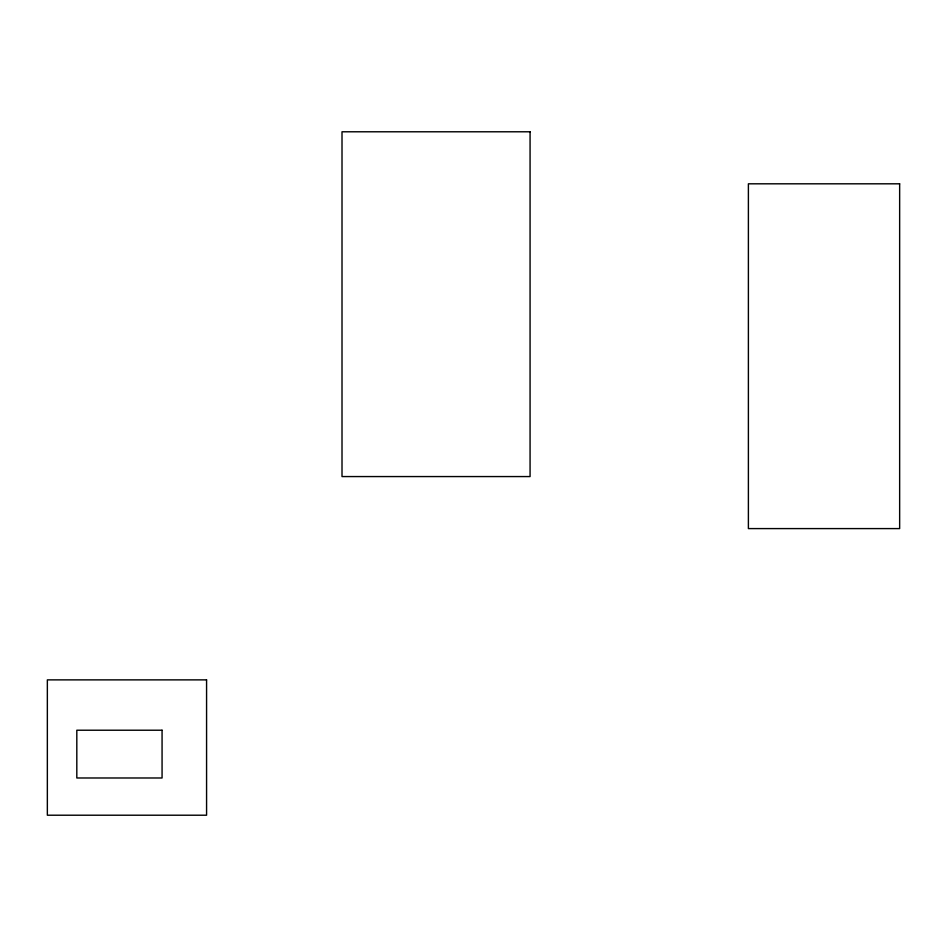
<?xml version="1.0" encoding="UTF-8"?>
<svg xmlns="http://www.w3.org/2000/svg" width="947" height="947" viewBox="0 0 947 947"><rect width="100%" height="100%" fill="white"/><g stroke="black" fill="none" stroke-linecap="round" stroke-linejoin="round"><path stroke-width="1.42" d="M530.071 131.787L342.009 131.787L342.009 476.566L530.071 476.566L530.071 131.787M899.65 183.813L748.39 183.813L748.39 528.592L899.65 528.592L899.65 183.813M206.576 679.875L47.35 679.875L47.35 815.213L206.576 815.213L206.576 679.875M162.067 730.22L76.814 730.22L76.814 777.984L162.067 777.984L162.067 730.22"/></g></svg>
